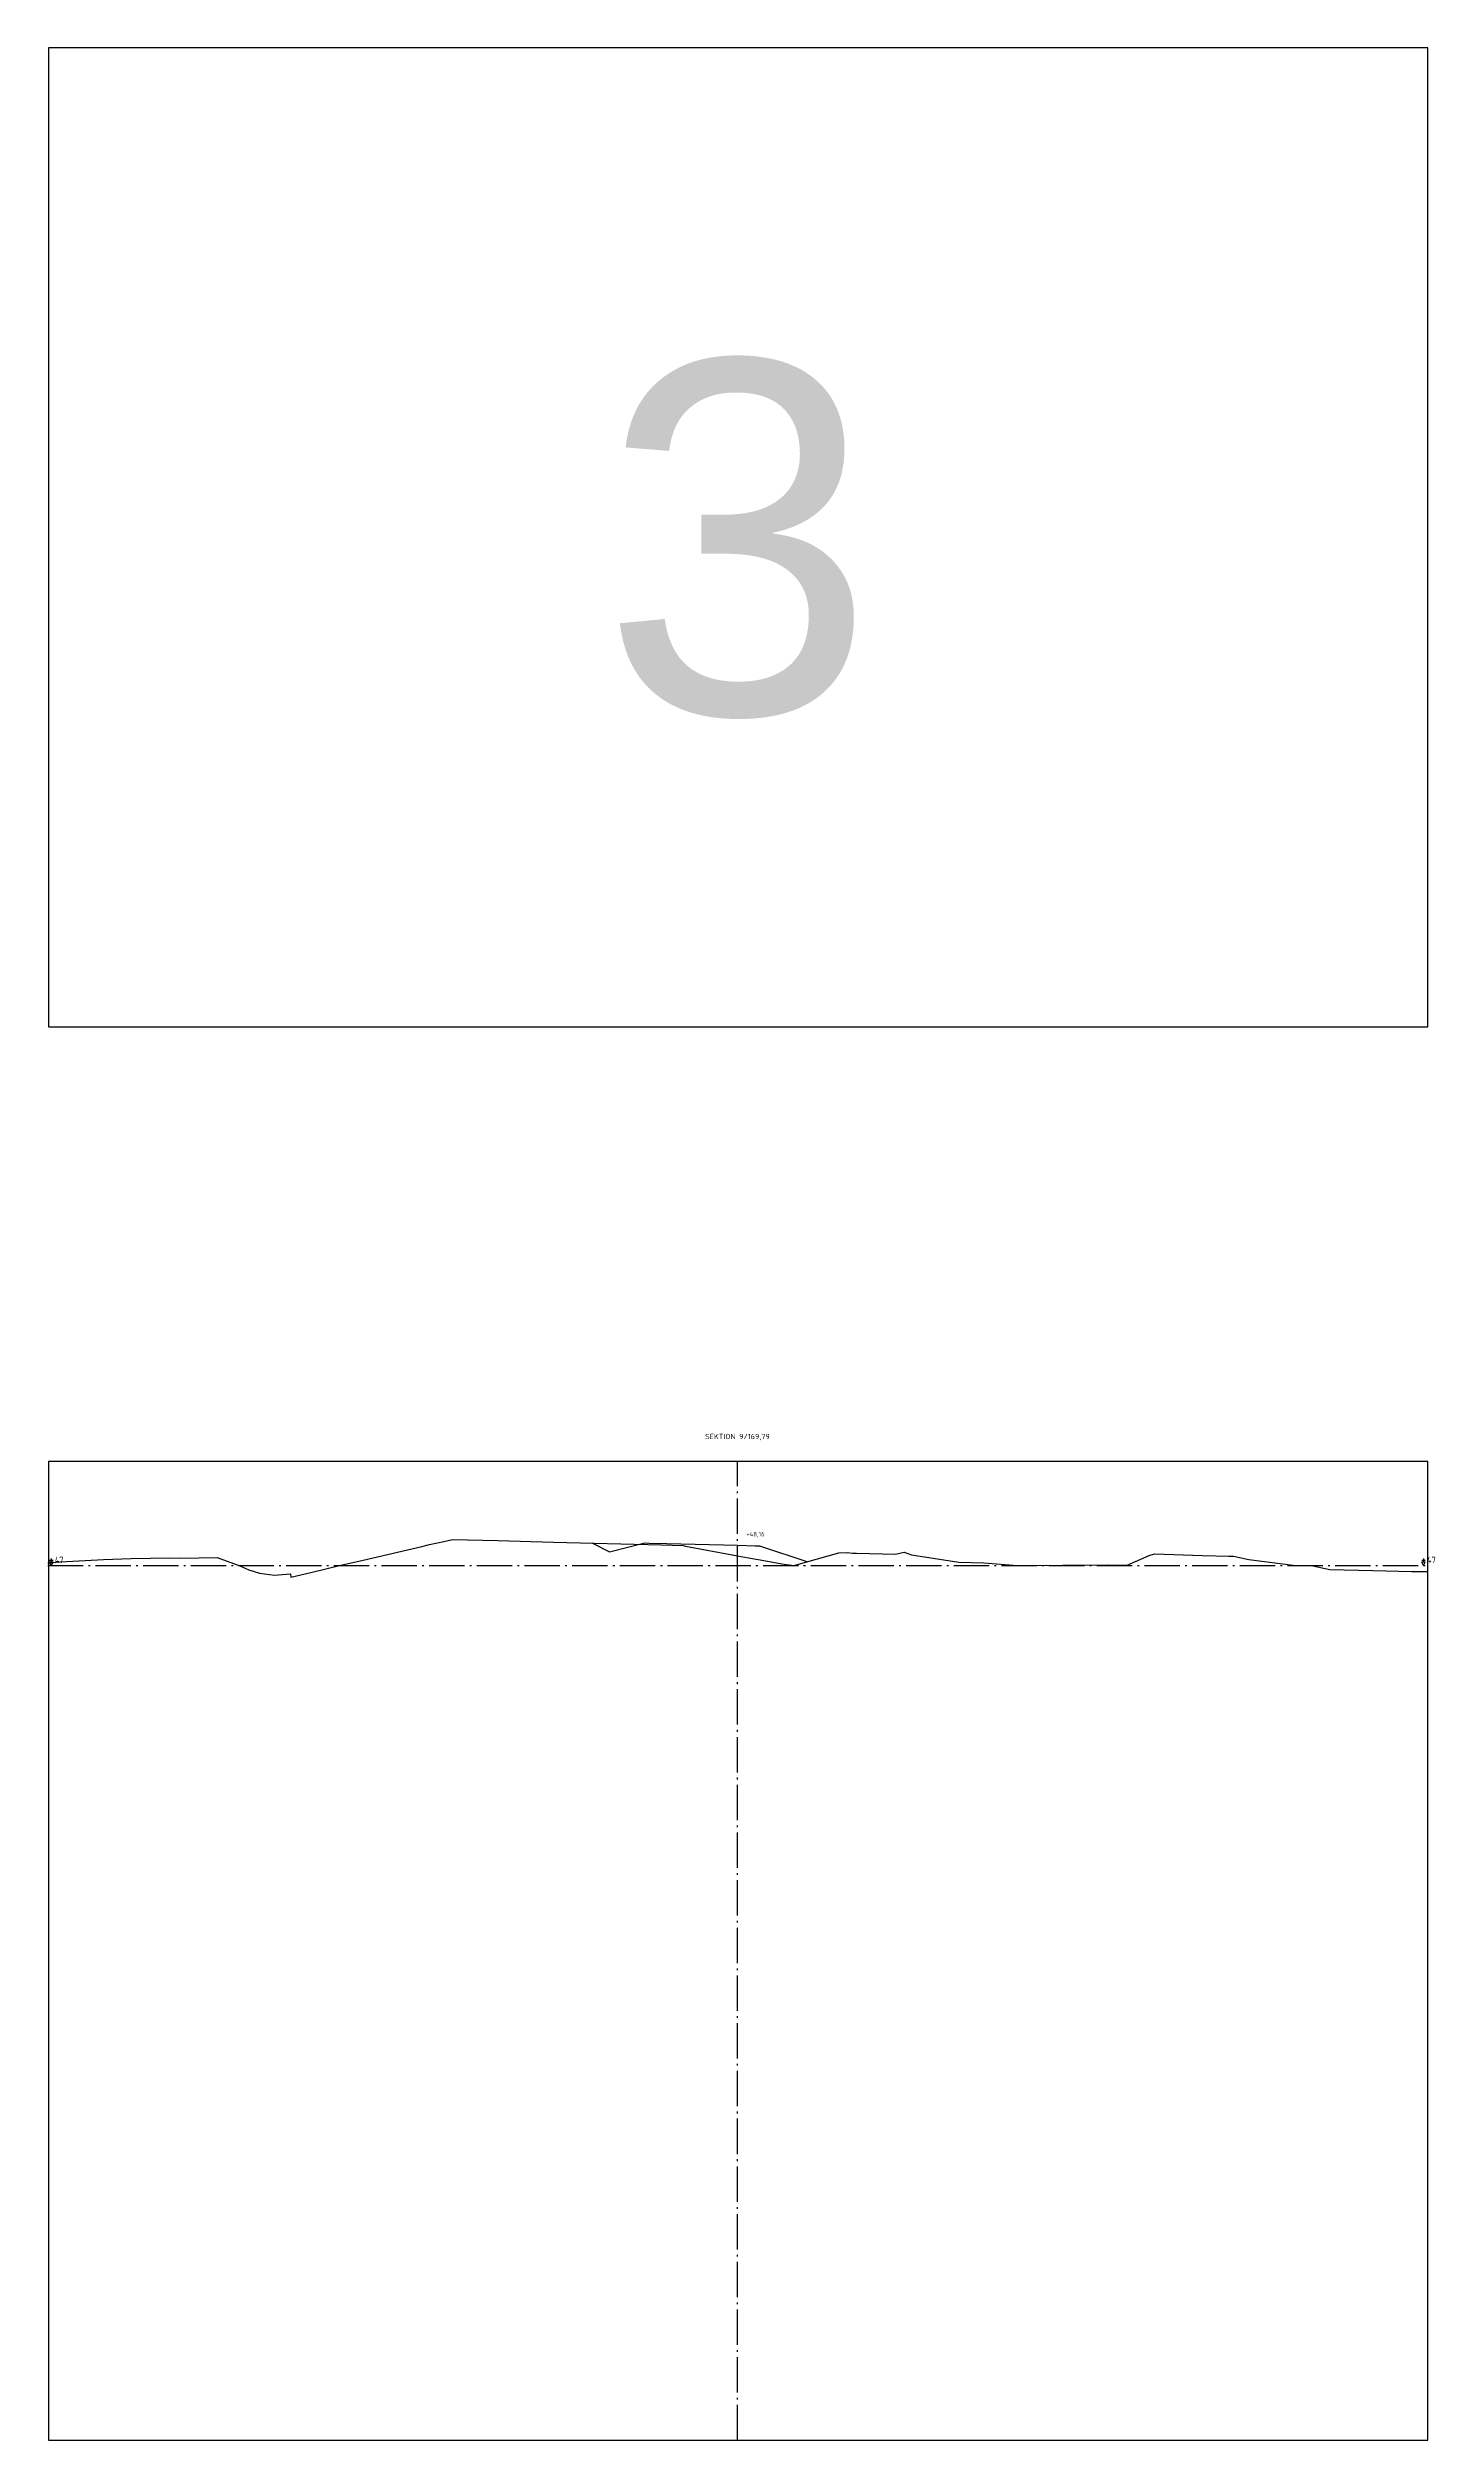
# Model space of a CAD drawing. Header units: metres. Extents: x 164066 to 165347, y 6228109 to 6230364.
# Drawn here: x 164237.7 to 164316.3, y 6228384.2 to 6228519.6 of the extents above; entities that cross this region are included whole.
import ezdxf
from ezdxf.enums import TextEntityAlignment as Align

# ---------------------------------------------------------------- set-up
doc = ezdxf.new("R2010")
doc.units = ezdxf.units.M
doc.header["$LTSCALE"] = 0.1
doc.linetypes.add('CENTRUMLINJE', pattern=[27, 20, -3, 1, -3])
doc.layers.get('DEFPOINTS').update_dxf_attribs({"color": 5})
for name, color, linetype in [('M-000', 7, 'Continuous'), ('M-372A', 3, 'Continuous'), ('M-374C', 6, 'Continuous'), ('M-378A', 7, 'CENTRUMLINJE'), ('M-378AT', 4, 'Continuous'), ('M-378B', 4, 'CENTRUMLINJE'), ('M-378BT', 4, 'Continuous'), ('T19202X', 4, 'Continuous')]:
    doc.layers.add(name, color=color, linetype=linetype)
doc.styles.add('ARIAL', font='ARIAL.TTF')
doc.styles.add('ISO35', font='ISO3098', dxfattribs={"height": 3.5})
doc.styles.add('P_ISO_25', font='ISO', dxfattribs={"height": 2.5})
doc.styles.add('P_ISO_30', font='ISO', dxfattribs={"height": 3})

msp = doc.modelspace()

# ---------------------------------------------------------------- linework, layer by layer
at = {"layer": 'DEFPOINTS', "flags": 128}
msp.add_lwpolyline([(164237.76, 6228464.15), (164315.86, 6228464.15), (164315.86, 6228519.55), (164237.76, 6228519.55), (164237.76, 6228464.15)], dxfattribs=at)
at = {"layer": 'M-000'}
msp.add_lwpolyline([(164237.76, 6228384.15), (164315.86, 6228384.15), (164315.86, 6228439.55), (164237.76, 6228439.55), (164237.76, 6228384.15)], dxfattribs=at)
at = {"layer": 'M-372A', "color": 3, "linetype": 'Continuous'}
msp.add_lwpolyline([(164237.71, 6228433.81), (164238.43, 6228433.86), (164240.87, 6228434), (164242.44, 6228434.05), (164244.62, 6228434.1), (164245.22, 6228434.08), (164247.31, 6228434.12), (164248.58, 6228433.63), (164249.09, 6228433.41), (164249.69, 6228433.22), (164250.54, 6228433.12), (164251.46, 6228433.19), (164251.47, 6228433), (164252.61, 6228433.27), (164254.31, 6228433.67), (164255.57, 6228433.96), (164258.89, 6228434.74), (164259.32, 6228434.84), (164259.68, 6228434.92), (164260.23, 6228435.04), (164260.62, 6228435.13), (164260.63, 6228435.13), (164263.2, 6228435.07), (164266.34, 6228434.98), (164272.45, 6228434.82), (164273.68, 6228434.79), (164273.82, 6228434.76), (164275.05, 6228434.53), (164276.47, 6228434.26), (164276.76, 6228434.21), (164277.39, 6228434.1), (164277.93, 6228434), (164278.26, 6228433.94), (164279.28, 6228433.76), (164279.96, 6228433.65), (164282.5, 6228434.38), (164282.98, 6228434.39), (164283.27, 6228434.36), (164283.51, 6228434.36), (164285.72, 6228434.3), (164286.2, 6228434.41), (164286.62, 6228434.26), (164289.3, 6228433.85), (164290.72, 6228433.81), (164292.62, 6228433.65), (164297.72, 6228433.69), (164298.38, 6228433.68), (164298.82, 6228433.67), (164300.08, 6228434.22), (164300.38, 6228434.31), (164303.09, 6228434.23), (164304.58, 6228434.18), (164304.85, 6228434.18), (164305.72, 6228433.99), (164308.38, 6228433.66), (164309.34, 6228433.63), (164310.31, 6228433.43), (164312.73, 6228433.37), (164314.93, 6228433.31), (164315.81, 6228433.32)], dxfattribs=at)
at = {"layer": 'M-374C', "color": 6, "linetype": 'Continuous'}
msp.add_lwpolyline([(164268.55, 6228434.92), (164269.51, 6228434.44), (164271.51, 6228434.94), (164271.76, 6228434.93), (164272.76, 6228434.91), (164276.76, 6228434.81), (164277.76, 6228434.78), (164278.01, 6228434.78), (164280.74, 6228433.87)], dxfattribs=at)
at = {"layer": 'M-378A'}
msp.add_line((164237.71, 6228433.65), (164315.81, 6228433.65), dxfattribs=at)
at = {"layer": 'M-378AT'}
for p, q in [((164238.01, 6228433.95), (164237.81, 6228433.95)), ((164237.91, 6228433.65), (164237.81, 6228433.85)), ((164238.01, 6228433.85), (164237.81, 6228433.85)), ((164237.91, 6228434.05), (164237.91, 6228433.85)), ((164237.91, 6228433.65), (164238.01, 6228433.85)), ((164315.71, 6228433.95), (164315.51, 6228433.95)), ((164315.61, 6228433.65), (164315.51, 6228433.85)), ((164315.71, 6228433.85), (164315.51, 6228433.85)), ((164315.61, 6228434.05), (164315.61, 6228433.85)), ((164315.61, 6228433.65), (164315.71, 6228433.85))]:
    msp.add_line(p, q, dxfattribs=at)
at = {"layer": 'M-378B', "linetype": 'CENTRUMLINJE'}
msp.add_line((164276.76, 6228384.15), (164276.76, 6228439.55), dxfattribs=at)
at = {"layer": 'T19202X'}
msp.add_circle((164276.76, 6228432.15), 0.001, dxfattribs=at)

# ---------------------------------------------------------------- texts
at = {"layer": 'DEFPOINTS', "style": 'ARIAL'}
msp.add_text('3', height=20, dxfattribs=at).set_placement((164276.81, 6228491.85), align=Align.MIDDLE_CENTER)
at = {"layer": 'M-378AT', "style": 'ISO35'}
for p in [(164238.11, 6228433.8), (164315.81, 6228433.8)]:
    msp.add_text('47', height=0.35, dxfattribs=at).set_placement(p)
at = {"layer": 'M-378BT', "style": 'P_ISO_30'}
msp.add_text('SEKTION 9/169,79', height=0.3, dxfattribs=at).set_placement((164276.76, 6228440.81), align=Align.CENTER)
at = {"layer": 'M-378BT', "style": 'P_ISO_25'}
msp.add_text('+48,16', height=0.25, dxfattribs=at).set_placement((164277.26, 6228435.31))

doc.saveas('drawing.dxf')
